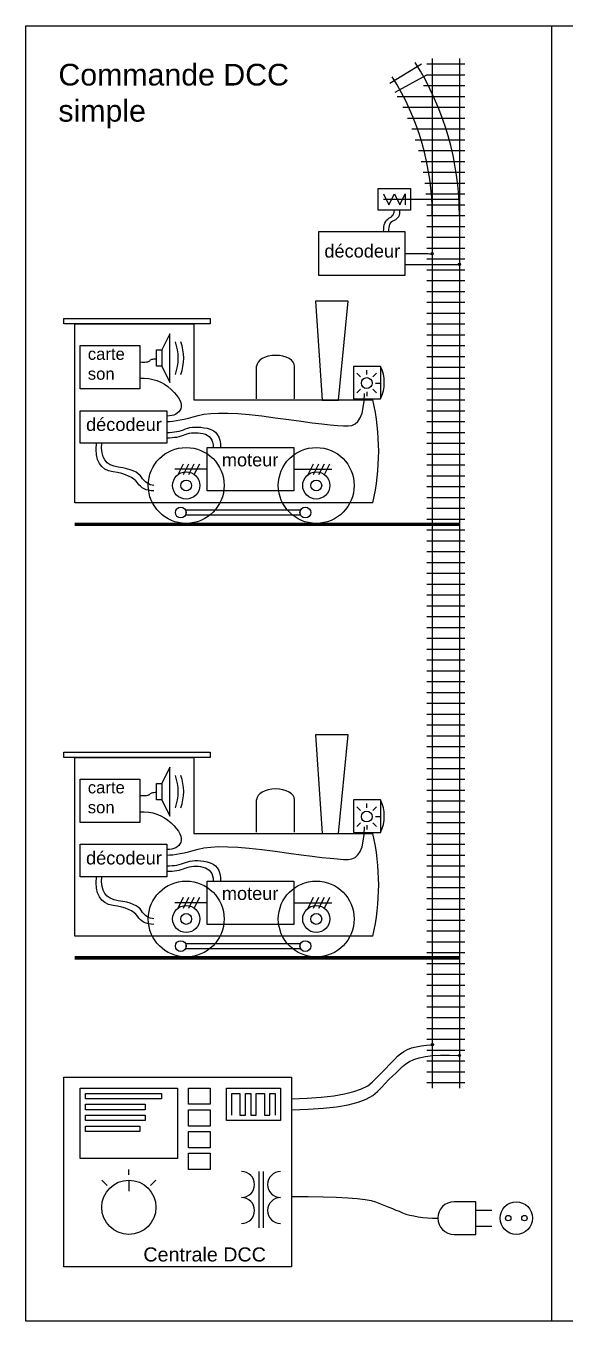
# Model space of a CAD drawing. Extents: x 1325 to 4135, y -1780 to 732.
# Drawn here: x 2825 to 3322, y -1780 to -585 of the extents above; entities that cross this region are included whole.
import ezdxf

# ---------------------------------------------------------------- set-up
doc = ezdxf.new("R2010")
doc.units = 0
doc.layers.get('0').update_dxf_attribs({"linetype": 'CONTINUOUS'})
doc.layers.add('CABLES', color=6, linetype='CONTINUOUS')
doc.layers.add('LAMPES', color=1, linetype='CONTINUOUS')
doc.styles.get("Standard").update_dxf_attribs({"font": 'ARIAL.TTF'})

# ---------------------------------------------------------------- blocks, each defined once
blk = doc.blocks.new('A$C2519691F')
for p, q in [((9.1, 20), (9.1, 24)), ((3.4, 17.7), (0, 21.1)), ((14.8, 17.7), (18.2, 21.1)), ((17.1, 12), (21.1, 12)), ((3.4, 6.3), (0, 2.9)), ((9.1, 4), (9.1, 0)), ((14.8, 6.3), (18.2, 2.9))]:
    blk.add_line(p, q)
blk.add_circle((9.1, 12), 5)

msp = doc.modelspace()

# ---------------------------------------------------------------- linework, layer by layer
for p, q in [((3310, -585), (3310, -1780)), ((3160.7, -637.8), (3190, -620)), ((3195, -620), (3230, -620)), ((3200, -615), (3200, -1565)), ((3225, -615), (3225, -1565)), ((3165.6, -646.2), (3195, -630)), ((3195, -630), (3230, -630)), ((3192, -640), (3230, -640)), ((3167.7, -650), (3230, -650)), ((3172.7, -660), (3230, -660)), ((3177.1, -670), (3230, -670)), ((3181, -680), (3230, -680)), ((3184.3, -690), (3230, -690)), ((3187.2, -700), (3230, -700)), ((3189.6, -710), (3230, -710)), ((3191.6, -720), (3230, -720)), ((3193.1, -730), (3230, -730)), ((3194.1, -740), (3230, -740)), ((3155, -745), (3225, -745)), ((3195, -750), (3230, -750)), ((3195, -760), (3230, -760)), ((3195, -770), (3230, -770)), ((3195, -780), (3230, -780)), ((3195, -790), (3230, -790)), ((3195, -800), (3230, -800)), ((3195, -810), (3230, -810)), ((3195, -820), (3230, -820)), ((3195, -830), (3230, -830)), ((3195, -840), (3230, -840)), ((3195, -850), (3230, -850)), ((3195, -860), (3230, -860)), ((3195, -870), (3230, -870)), ((3195, -880), (3230, -880)), ((3195, -890), (3230, -890)), ((3037.9, -929), (3037.9, -899)), ((3072.9, -929), (3072.9, -899)), ((3152.3, -899.1), (3152.3, -929.1)), ((3195, -900), (3230, -900)), ((3195, -910), (3230, -910)), ((3195, -920), (3230, -920)), ((3195, -930), (3230, -930)), ((3195, -940), (3230, -940)), ((3195, -950), (3230, -950)), ((3195, -960), (3230, -960)), ((3195, -970), (3230, -970)), ((2965.4, -999), (2970.4, -989)), ((2970.4, -999), (2975.4, -989)), ((2975.4, -999), (2980.4, -989)), ((2980.4, -999), (2985.4, -989)), ((3085.4, -999), (3090.4, -989)), ((3090.4, -999), (3095.4, -989)), ((3095.4, -999), (3100.4, -989)), ((3100.4, -999), (3105.4, -989)), ((3195, -980), (3230, -980)), ((3195, -990), (3230, -990)), ((2992.3, -994.1), (2962.3, -994.1)), ((3072.3, -994.1), (3107.3, -994.1)), ((3195, -1000), (3230, -1000)), ((3195, -1010), (3230, -1010)), ((3195, -1020), (3230, -1020)), ((3195, -1030), (3230, -1030)), ((3195, -1040), (3230, -1040)), ((3195, -1050), (3230, -1050)), ((3195, -1060), (3230, -1060)), ((3195, -1070), (3230, -1070)), ((3195, -1080), (3230, -1080)), ((3195, -1090), (3230, -1090)), ((3195, -1100), (3230, -1100)), ((3195, -1110), (3230, -1110)), ((3195, -1120), (3230, -1120)), ((3195, -1130), (3230, -1130)), ((3195, -1140), (3230, -1140)), ((3195, -1150), (3230, -1150)), ((3195, -1160), (3230, -1160)), ((3195, -1170), (3230, -1170)), ((3195, -1180), (3230, -1180)), ((3195, -1190), (3230, -1190)), ((3195, -1200), (3230, -1200)), ((3195, -1210), (3230, -1210)), ((3195, -1220), (3230, -1220)), ((3195, -1230), (3230, -1230)), ((3195, -1240), (3230, -1240)), ((3195, -1250), (3230, -1250)), ((3195, -1260), (3230, -1260)), ((3195, -1270), (3230, -1270)), ((3195, -1280), (3230, -1280)), ((3195, -1290), (3230, -1290)), ((3037.9, -1329), (3037.9, -1299)), ((3072.9, -1329), (3072.9, -1299)), ((3152.3, -1299.1), (3152.3, -1329.1)), ((3195, -1300), (3230, -1300)), ((3195, -1310), (3230, -1310)), ((3195, -1320), (3230, -1320)), ((3195, -1330), (3230, -1330)), ((3195, -1340), (3230, -1340)), ((3195, -1350), (3230, -1350)), ((3195, -1360), (3230, -1360)), ((3195, -1370), (3230, -1370)), ((3195, -1380), (3230, -1380)), ((2992.3, -1394.1), (2962.3, -1394.1)), ((2965.4, -1399), (2970.4, -1389)), ((2970.4, -1399), (2975.4, -1389)), ((2975.4, -1399), (2980.4, -1389)), ((2980.4, -1399), (2985.4, -1389)), ((3072.3, -1394.1), (3107.3, -1394.1)), ((3085.4, -1399), (3090.4, -1389)), ((3090.4, -1399), (3095.4, -1389)), ((3095.4, -1399), (3100.4, -1389)), ((3100.4, -1399), (3105.4, -1389)), ((3195, -1390), (3230, -1390)), ((3195, -1400), (3230, -1400)), ((3195, -1410), (3230, -1410)), ((3195, -1420), (3230, -1420)), ((3195, -1430), (3230, -1430)), ((3195, -1440), (3230, -1440)), ((3195, -1450), (3230, -1450)), ((3195, -1460), (3230, -1460)), ((3195, -1470), (3230, -1470)), ((3195, -1480), (3230, -1480)), ((3195, -1490), (3230, -1490)), ((3195, -1500), (3230, -1500)), ((3195, -1510), (3230, -1510)), ((3195, -1520), (3230, -1520)), ((3195, -1530), (3230, -1530)), ((3195, -1540), (3230, -1540)), ((3195, -1550), (3230, -1550)), ((3195, -1560), (3230, -1560)), ((2920, -1645), (2920, -1640)), ((3040, -1642), (3040, -1694)), ((3044, -1642), (3044, -1694)), ((2900, -1655), (2895, -1650)), ((2920, -1650), (2920, -1660)), ((2940, -1655), (2945, -1650)), ((3240, -1677.5), (3255, -1677.5)), ((3240, -1692.5), (3255, -1692.5))]:
    msp.add_line(p, q)
at = {"linetype": 'CONTINUOUS'}
for p, q in [((3225, -1044), (2870, -1044)), ((3225, -1045), (2870, -1045)), ((3225, -1046), (2870, -1046)), ((3225, -1444), (2870, -1444)), ((3225, -1445), (2870, -1445)), ((3225, -1446), (2870, -1446))]:
    msp.add_line(p, q, dxfattribs=at)
for points in [[(2825, -585), (4135, -585), (4135, -1780), (2825, -1780)], [(3150, -735), (3180, -735), (3180, -755), (3150, -755)], [(3095, -815), (3175, -815), (3175, -775), (3095, -775)], [(3122.3, -839.1), (3092.3, -839.1), (3098.3, -930.2), (3113.5, -930.2)], [(2860, -855), (2995, -855), (2995, -860), (2860, -860)], [(2875, -880), (2930, -880), (2930, -920), (2875, -920)], [(2945.4, -884), (2950.4, -884), (2950.4, -899), (2945.4, -899)], [(2875, -940), (2955, -940), (2955, -970), (2875, -970)], [(2992.3, -974), (3072.3, -974), (3072.3, -1014), (2992.3, -1014)], [(3077.9, -1036.5), (2972.9, -1036.5), (2972.9, -1031.5), (3077.9, -1031.5)], [(3122.3, -1239.1), (3092.3, -1239.1), (3098.3, -1330.2), (3113.5, -1330.2)], [(2860, -1255), (2995, -1255), (2995, -1260), (2860, -1260)], [(2860, -1255), (2995, -1255), (2995, -1260), (2860, -1260)], [(2875, -1280), (2930, -1280), (2930, -1320), (2875, -1320)], [(2945.4, -1284), (2950.4, -1284), (2950.4, -1299), (2945.4, -1299)], [(2875, -1340), (2955, -1340), (2955, -1370), (2875, -1370)], [(2992.3, -1374), (3072.3, -1374), (3072.3, -1414), (2992.3, -1414)], [(3077.9, -1436.5), (2972.9, -1436.5), (2972.9, -1431.5), (3077.9, -1431.5)], [(2860, -1555), (3070, -1555), (3070, -1730), (2860, -1730)], [(2875, -1565), (2965, -1565), (2965, -1630), (2875, -1630)], [(2975, -1565), (2995, -1565), (2995, -1580), (2975, -1580)], [(3010, -1565), (3060, -1565), (3060, -1595), (3010, -1595)], [(2880, -1570), (2950, -1570), (2950, -1575), (2880, -1575)], [(2880, -1580), (2935, -1580), (2935, -1585), (2880, -1585)], [(2975, -1585), (2995, -1585), (2995, -1600), (2975, -1600)], [(2880, -1590), (2935, -1590), (2935, -1595), (2880, -1595)], [(2880, -1600), (2930, -1600), (2930, -1605), (2880, -1605)], [(2975, -1605), (2995, -1605), (2995, -1620), (2975, -1620)], [(2975, -1625), (2995, -1625), (2995, -1640), (2975, -1640)]]:
    msp.add_lwpolyline(points, close=True)
for points in [[(3155, -740), (3160, -750), (3165, -740), (3170, -750), (3175, -740), (3175, -750)], [(3145, -1025), (2870, -1025), (2870, -860), (2980, -860), (2980, -930), (3145, -930)], [(2950.4, -899), (2957.9, -914), (2957.9, -869), (2950.4, -884)], [(3152.3, -899.1), (3127.3, -899.1), (3127.3, -929.1), (3152.3, -929.1)], [(3145, -1425), (2870, -1425), (2870, -1260), (2980, -1260), (2980, -1330), (3145, -1330)], [(2950.4, -1299), (2957.9, -1314), (2957.9, -1269), (2950.4, -1284)], [(3152.3, -1299.1), (3127.3, -1299.1), (3127.3, -1329.1), (3152.3, -1329.1)], [(3015, -1590), (3015, -1590), (3015, -1590), (3015, -1590), (3015, -1590), (3015, -1570), (3022.5, -1570), (3022.5, -1590), (3027.5, -1590), (3027.5, -1570), (3027.5, -1570), (3032.5, -1570), (3032.5, -1590), (3037.5, -1590), (3037.5, -1570), (3045, -1570), (3045, -1590), (3050, -1590), (3050, -1570), (3055, -1570), (3055, -1590)], [(3220, -1700), (3240, -1700), (3240, -1670), (3220, -1670)]]:
    msp.add_lwpolyline(points)
for centre, radius in [((2972.9, -1009), 35), ((3092.9, -1009), 35), ((2972.9, -1009), 12.5), ((3092.9, -1009), 12.5), ((2972.9, -1009), 5), ((2972.9, -1009), 5), ((3092.9, -1009), 5), ((2967.9, -1034), 5), ((3082.9, -1034), 5), ((3082.9, -1034), 5), ((2972.9, -1409), 35), ((3092.9, -1409), 35), ((2972.9, -1409), 12.5), ((3092.9, -1409), 12.5), ((2972.9, -1409), 5), ((2972.9, -1409), 5), ((3092.9, -1409), 5), ((2967.9, -1434), 5), ((3082.9, -1434), 5), ((3082.9, -1434), 5), ((2920, -1675), 25), ((3277.5, -1685), 15), ((3270, -1685), 2.5), ((3285, -1685), 2.5)]:
    msp.add_circle(centre, radius)
for centre, radius, start, end in [((2960, -760), 265, 0, 32.2288), ((2960, -760), 240, 0, 32.2288), ((3121.5, -914.1), 34.2, 333.9925, 26.0075), ((2941.1, -977.5), 209.4, 346.8887, 13.1113), ((3121.5, -1314.1), 34.2, 333.9925, 26.0075), ((2941.1, -1377.5), 209.4, 346.8887, 13.1113), ((3024, -1654), 12, 270, 90), ((3060, -1654), 12, 90, 270), ((3024, -1678), 12, 270, 90), ((3060, -1678), 12, 90, 270), ((3220, -1685), 15, 90, 270)]:
    msp.add_arc(centre, radius, start, end)
for centre in [(3055.4, -899), (3055.4, -1299)]:
    msp.add_ellipse(centre, major_axis=(-17.5, 0), ratio=0.571429, start_param=3.141593, end_param=6.283185)
at = {"layer": 'CABLES'}
for points in [[(3155, -775), (3155.1, -772.6), (3155.3, -770.5), (3155.7, -768.6), (3156.2, -766.9), (3157, -765.4), (3157.8, -764.2), (3158.8, -763.2), (3160, -762.5), (3161.2, -761.8), (3162.2, -761.1), (3163, -760.3), (3163.8, -759.4), (3164.3, -758.4), (3164.7, -757.3), (3164.9, -756.2), (3165, -755)], [(3160, -775), (3159.9, -772.9), (3160.1, -771.1), (3160.4, -769.4), (3160.9, -768), (3161.6, -766.7), (3162.6, -765.6), (3163.7, -764.8), (3165, -764.1), (3166.3, -763.5), (3167.4, -762.7), (3168.3, -761.8), (3169, -760.7), (3169.6, -759.5), (3169.9, -758.2), (3170, -756.7), (3170, -755)], [(2930, -895), (2931.9, -895.1), (2933.6, -895.1), (2935.1, -895.1), (2936.4, -895), (2937.4, -894.8), (2938.2, -894.6), (2938.8, -894.3), (2939.2, -893.9), (2939.6, -893.5), (2940, -893.2), (2940.6, -892.9), (2941.3, -892.6), (2942.2, -892.4), (2943.1, -892.3), (2944.2, -892.1), (2945.4, -892.1)], [(2930, -910), (2934.2, -910), (2938.3, -910.4), (2942.1, -911.1), (2945.8, -912.3), (2949.4, -913.7), (2952.8, -915.6), (2956, -917.8), (2959, -920.4), (2961.7, -923.1), (2964, -925.7), (2965.8, -928.1), (2967.1, -930.4), (2968, -932.6), (2968.4, -934.6), (2968.4, -936.5), (2967.9, -938.3), (2967.1, -939.8), (2966, -941.2), (2964.7, -942.4), (2963.2, -943.3), (2961.5, -944.1), (2959.6, -944.6), (2957.4, -944.9), (2955, -945)], [(2955, -950), (2957.6, -949.9), (2960.6, -949.7), (2963.8, -949.2), (2967.2, -948.6), (2971, -947.9), (2975, -946.9), (2979.4, -945.8), (2983.9, -944.5), (2989.2, -943.3), (2995.5, -942.6), (3002.8, -942.2), (3011.2, -942.3), (3020.6, -942.7), (3031.1, -943.6), (3042.6, -944.9), (3055.1, -946.5), (3067.6, -948.3), (3078.9, -949.8), (3089, -951.1), (3098, -952.2), (3105.8, -953), (3112.5, -953.6), (3117.9, -954), (3122.3, -954.1), (3125.8, -953.6), (3128.8, -952.2), (3131.4, -949.9), (3133.5, -946.6), (3135.2, -942.4), (3136.3, -937.2), (3137, -931.1), (3137.3, -924.1)], [(2930, -1295), (2931.9, -1295.1), (2933.6, -1295.1), (2935.1, -1295.1), (2936.4, -1295), (2937.4, -1294.8), (2938.2, -1294.6), (2938.8, -1294.3), (2939.2, -1293.9), (2939.6, -1293.5), (2940, -1293.2), (2940.6, -1292.9), (2941.3, -1292.6), (2942.2, -1292.4), (2943.1, -1292.3), (2944.2, -1292.1), (2945.4, -1292.1)], [(2930, -1310), (2934.2, -1310), (2938.3, -1310.4), (2942.1, -1311.1), (2945.8, -1312.3), (2949.4, -1313.7), (2952.8, -1315.6), (2956, -1317.8), (2959, -1320.4), (2961.7, -1323.1), (2964, -1325.7), (2965.8, -1328.1), (2967.1, -1330.4), (2968, -1332.6), (2968.4, -1334.6), (2968.4, -1336.5), (2967.9, -1338.3), (2967.1, -1339.8), (2966, -1341.2), (2964.7, -1342.4), (2963.2, -1343.3), (2961.5, -1344.1), (2959.6, -1344.6), (2957.4, -1344.9), (2955, -1345)], [(2955, -1350), (2957.6, -1349.9), (2960.6, -1349.7), (2963.8, -1349.2), (2967.2, -1348.6), (2971, -1347.9), (2975, -1346.9), (2979.4, -1345.8), (2983.9, -1344.5), (2989.2, -1343.3), (2995.5, -1342.6), (3002.8, -1342.2), (3011.2, -1342.3), (3020.6, -1342.7), (3031.1, -1343.6), (3042.6, -1344.9), (3055.1, -1346.5), (3067.6, -1348.3), (3078.9, -1349.8), (3089, -1351.1), (3098, -1352.2), (3105.8, -1353), (3112.5, -1353.6), (3117.9, -1354), (3122.3, -1354.1), (3125.8, -1353.6), (3128.8, -1352.2), (3131.4, -1349.9), (3133.5, -1346.6), (3135.2, -1342.4), (3136.3, -1337.2), (3137, -1331.1), (3137.3, -1324.1)], [(3070, -1665), (3085.4, -1665.1), (3099.2, -1665.3), (3111.4, -1665.7), (3121.9, -1666.2), (3130.7, -1667), (3138, -1667.8), (3143.6, -1668.8), (3147.5, -1670), (3150.6, -1671.2), (3153.7, -1672.5), (3156.9, -1673.7), (3160, -1675), (3163.1, -1676.2), (3166.2, -1677.5), (3169.4, -1678.7), (3172.5, -1680), (3175.7, -1681.2), (3179.2, -1682.2), (3182.9, -1683), (3186.9, -1683.7), (3191.1, -1684.3), (3195.5, -1684.7), (3200.1, -1684.9), (3205, -1685)]]:
    msp.add_lwpolyline(points, dxfattribs=at)
at = {"layer": 'CABLES', "color": 1}
for points in [[(3175, -795), (3177.4, -795), (3179.7, -795), (3181.8, -795), (3183.8, -795), (3185.5, -795), (3187.2, -795), (3188.7, -795), (3190, -795), (3191.2, -795), (3192.5, -795), (3193.7, -795), (3195, -795.1), (3196.2, -795.1), (3197.4, -795.2), (3198.7, -795.2), (3199.9, -795.3)], [(2955, -965), (2957.5, -965), (2959.8, -964.8), (2962.1, -964.6), (2964.3, -964.3), (2966.4, -963.8), (2968.4, -963.3), (2970.3, -962.7), (2972.1, -962), (2973.9, -961.4), (2975.8, -960.8), (2977.7, -960.5), (2979.7, -960.3), (2981.8, -960.3), (2983.9, -960.4), (2986.1, -960.7), (2988.4, -961.1), (2990.6, -961.7), (2992.4, -962.7), (2994, -963.9), (2995.4, -965.4), (2996.4, -967.1), (2997.2, -969.1), (2997.7, -971.4), (2997.9, -974)], [(2942.9, -1014), (2940.5, -1013.9), (2938.2, -1013.5), (2936.1, -1013), (2934.1, -1012.1), (2932.3, -1011.1), (2930.7, -1009.8), (2929.2, -1008.3), (2927.9, -1006.5), (2926.5, -1004.7), (2924.6, -1003.1), (2922.4, -1001.6), (2919.8, -1000.3), (2916.8, -999.1), (2913.4, -998.1), (2909.6, -997.2), (2905.4, -996.5), (2901.3, -995.5), (2897.9, -993.9), (2895, -991.6), (2892.8, -988.6), (2891.2, -985), (2890.2, -980.7), (2889.8, -975.7), (2890, -970)], [(2955, -1365), (2957.5, -1365), (2959.8, -1364.8), (2962.1, -1364.6), (2964.3, -1364.3), (2966.4, -1363.8), (2968.4, -1363.3), (2970.3, -1362.7), (2972.1, -1362), (2973.9, -1361.4), (2975.8, -1360.8), (2977.7, -1360.5), (2979.7, -1360.3), (2981.8, -1360.3), (2983.9, -1360.4), (2986.1, -1360.7), (2988.4, -1361.1), (2990.6, -1361.7), (2992.4, -1362.7), (2994, -1363.9), (2995.4, -1365.4), (2996.4, -1367.1), (2997.2, -1369.1), (2997.7, -1371.4), (2997.9, -1374)], [(2942.9, -1414), (2940.5, -1413.9), (2938.2, -1413.5), (2936.1, -1413), (2934.1, -1412.1), (2932.3, -1411.1), (2930.7, -1409.8), (2929.2, -1408.3), (2927.9, -1406.5), (2926.5, -1404.7), (2924.6, -1403.1), (2922.4, -1401.6), (2919.8, -1400.3), (2916.8, -1399.1), (2913.4, -1398.1), (2909.6, -1397.2), (2905.4, -1396.5), (2901.3, -1395.5), (2897.9, -1393.9), (2895, -1391.6), (2892.8, -1388.6), (2891.2, -1385), (2890.2, -1380.7), (2889.8, -1375.7), (2890, -1370)], [(3070, -1575), (3084.5, -1574.4), (3097.5, -1573.5), (3109, -1572.1), (3119, -1570.4), (3127.6, -1568.3), (3134.7, -1565.8), (3140.4, -1562.9), (3144.5, -1559.6), (3147.9, -1556.1), (3151.2, -1552.8), (3154.3, -1549.7), (3157.3, -1546.6), (3160.1, -1543.7), (3162.8, -1540.9), (3165.4, -1538.2), (3167.9, -1535.7), (3170.5, -1533.3), (3173.6, -1531.3), (3177, -1529.5), (3180.8, -1528), (3185, -1526.8), (3189.6, -1525.9), (3194.6, -1525.3), (3200, -1525)]]:
    msp.add_lwpolyline(points, dxfattribs=at)
at = {"layer": 'CABLES', "color": 5}
for points in [[(3175, -805), (3177.4, -805), (3179.7, -805), (3181.8, -805), (3183.8, -805), (3185.5, -805), (3187.2, -805), (3188.7, -805), (3190, -805), (3191.6, -805), (3194.1, -805), (3197.3, -805), (3201.2, -805), (3206, -805), (3211.6, -805), (3217.9, -805), (3225, -805)], [(2955, -960), (2957.5, -960), (2959.8, -959.8), (2962.1, -959.6), (2964.3, -959.2), (2966.5, -958.8), (2968.5, -958.2), (2970.5, -957.6), (2972.4, -956.9), (2974.3, -956.2), (2976.3, -955.6), (2978.6, -955.3), (2981, -955.1), (2983.5, -955.1), (2986.3, -955.3), (2989.2, -955.7), (2992.2, -956.2), (2995.1, -957.1), (2997.7, -958.3), (2999.8, -959.9), (3001.6, -961.9), (3003, -964.4), (3003.9, -967.2), (3004.5, -970.4), (3004.7, -974)], [(2943.1, -1009), (2941.4, -1008.7), (2939.7, -1008.3), (2938.2, -1007.6), (2936.7, -1006.7), (2935.3, -1005.7), (2934, -1004.4), (2932.7, -1003), (2931.6, -1001.4), (2930.3, -999.7), (2928.6, -998.2), (2926.6, -996.8), (2924.1, -995.6), (2921.2, -994.5), (2918, -993.6), (2914.3, -992.8), (2910.2, -992.2), (2906.3, -991.3), (2902.9, -989.9), (2900.1, -988), (2897.9, -985.5), (2896.3, -982.5), (2895.3, -978.9), (2894.9, -974.7), (2895, -970)], [(2955, -1360), (2957.5, -1360), (2959.8, -1359.8), (2962.1, -1359.6), (2964.3, -1359.2), (2966.5, -1358.8), (2968.5, -1358.2), (2970.5, -1357.6), (2972.4, -1356.9), (2974.3, -1356.2), (2976.3, -1355.6), (2978.6, -1355.3), (2981, -1355.1), (2983.5, -1355.1), (2986.3, -1355.3), (2989.2, -1355.7), (2992.2, -1356.2), (2995.1, -1357.1), (2997.7, -1358.3), (2999.8, -1359.9), (3001.6, -1361.9), (3003, -1364.4), (3003.9, -1367.2), (3004.5, -1370.4), (3004.7, -1374)], [(2943.1, -1409), (2941.4, -1408.7), (2939.7, -1408.3), (2938.2, -1407.6), (2936.7, -1406.7), (2935.3, -1405.7), (2934, -1404.4), (2932.7, -1403), (2931.6, -1401.4), (2930.3, -1399.7), (2928.6, -1398.2), (2926.6, -1396.8), (2924.1, -1395.6), (2921.2, -1394.5), (2918, -1393.6), (2914.3, -1392.8), (2910.2, -1392.2), (2906.3, -1391.3), (2902.9, -1389.9), (2900.1, -1388), (2897.9, -1385.5), (2896.3, -1382.5), (2895.3, -1378.9), (2894.9, -1374.7), (2895, -1370)], [(3070, -1585), (3085.4, -1584.6), (3099.3, -1583.6), (3111.6, -1582.2), (3122.3, -1580.4), (3131.5, -1578.1), (3139.1, -1575.3), (3145.1, -1572), (3149.5, -1568.3), (3153.1, -1564.4), (3156.6, -1560.7), (3160, -1557.2), (3163.3, -1553.9), (3166.5, -1550.8), (3169.6, -1547.9), (3172.6, -1545.2), (3175.5, -1542.6), (3178.8, -1540.4), (3182.9, -1538.5), (3187.8, -1537), (3193.6, -1535.9), (3200.2, -1535.1), (3207.6, -1534.7), (3215.9, -1534.7), (3225, -1535)]]:
    msp.add_lwpolyline(points, dxfattribs=at)
at = {"layer": 'CABLES', "color": 1}
for centre in [(3199.9, -795.1), (3200, -1525)]:
    msp.add_circle(centre, 1, dxfattribs=at)
at = {"layer": 'CABLES', "color": 5}
for centre in [(3225, -805), (3225, -1535)]:
    msp.add_circle(centre, 1, dxfattribs=at)
at = {"layer": 'LAMPES'}
for centre in [(2922.2, -891.5), (2927.2, -891.5), (2922.2, -1291.5), (2927.2, -1291.5)]:
    msp.add_arc(centre, 43.4, 339.7573, 20.2427, dxfattribs=at)

# ---------------------------------------------------------------- block references
for p in [(3130.4, -926.5), (3130.4, -1326.5)]:
    msp.add_blockref('A$C2519691F', p, dxfattribs=at)

# ---------------------------------------------------------------- texts
at = {"attachment_point": 1}
for s, insert, char_height, width in [('Commande DCC simple', (2855, -620), 20, 215), ('décodeur', (3100.4, -786.7), 12, 79.608), ('carte son', (2882.1, -882.1), 11, 51.175), ('décodeur', (2880.5, -946.7), 12, 90.45), ('moteur', (3005.8, -979.4), 12, 75.385), ('carte son', (2882.1, -1282.1), 11, 51.175), ('décodeur', (2880.5, -1346.7), 12, 90.45), ('moteur', (3005.8, -1379.4), 12, 75.385), ('Centrale DCC', (2933.4, -1712), 13, 170.154)]:
    msp.add_mtext(s, dxfattribs=dict(at, insert=insert, char_height=char_height, width=width))

doc.saveas('drawing.dxf')
